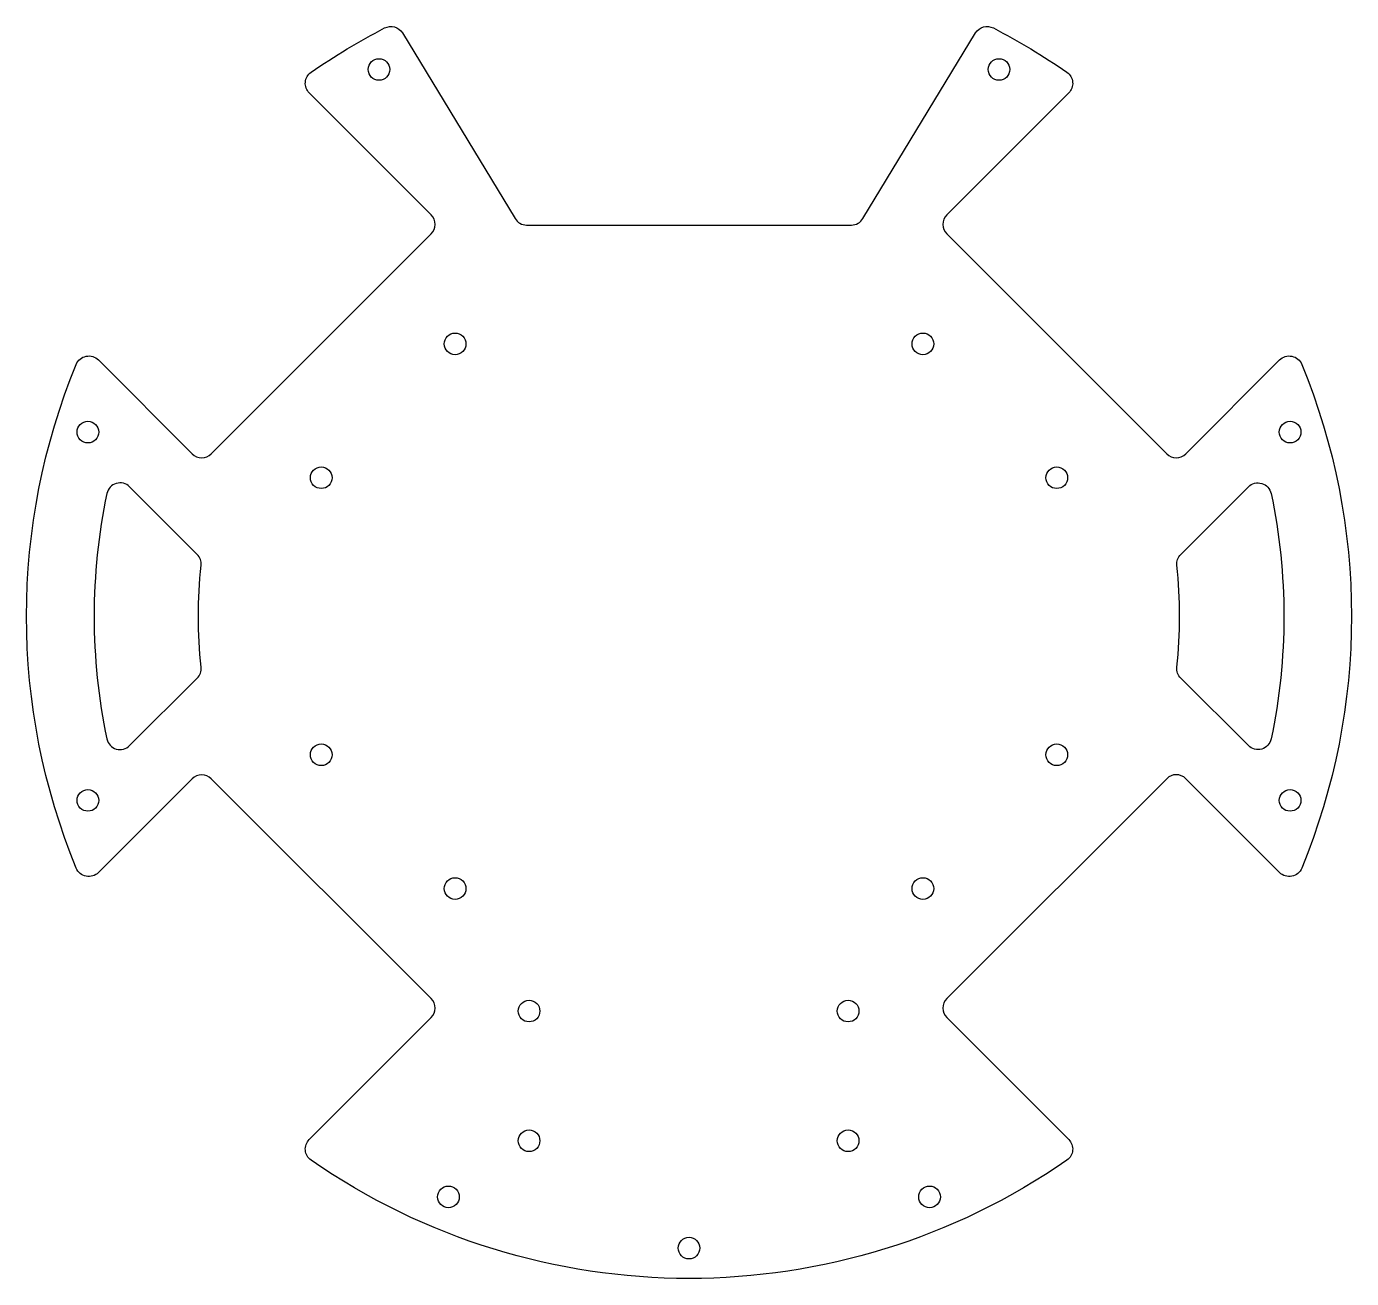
# Model space of a CAD drawing. Header units: millimetres. Extents: x -98 to 98, y -98 to 87.
import ezdxf

# ---------------------------------------------------------------- set-up
doc = ezdxf.new("R2010")
doc.units = ezdxf.units.MM

msp = doc.modelspace()

# ---------------------------------------------------------------- linework, layer by layer
at = {"color": 7}
for points in [[(-25.73, 58.85, 0.262136), (-24.02, 57.89), (24.02, 57.89, 0.262136), (25.73, 58.85), (42.39, 86.31, -0.394416), (45.02, 87.05, -0.032445), (55.9, 80.49, -0.467487), (56.17, 77.44), (38.13, 59.4, 0.414214), (38.13, 56.57), (70.66, 24.04, 0.414213), (73.49, 24.04), (87.37, 37.93, -0.535332), (90.64, 37.27, -0.197586), (90.64, -37.27, -0.535332), (87.37, -37.93), (73.49, -24.04, 0.414213), (70.66, -24.04), (38.13, -56.57, 0.414214), (38.13, -59.4), (56.17, -77.44, -0.467487), (55.9, -80.49, -0.313172), (-55.9, -80.49, -0.467486), (-56.17, -77.44), (-38.13, -59.4, 0.414214), (-38.13, -56.57), (-70.66, -24.04, 0.414214), (-73.49, -24.04), (-87.37, -37.93, -0.535332), (-90.64, -37.27, -0.197585), (-90.64, 37.27, -0.535332), (-87.37, 37.93), (-73.49, 24.04, 0.414214), (-70.66, 24.04), (-38.13, 56.57, 0.414214), (-38.13, 59.4), (-56.17, 77.44, -0.467486), (-55.9, 80.49, -0.032445), (-45.02, 87.05, -0.394416), (-42.39, 86.31)], [(-72.75, -9.16, 0.226117), (-72.18, -7.54, -0.050891), (-72.18, 7.54, 0.226117), (-72.75, 9.16), (-82.74, 19.15, 0.595525), (-86.11, 18.15, 0.104228), (-86.11, -18.15, 0.595525), (-82.74, -19.15)], [(72.75, -9.16, -0.226117), (72.18, -7.54, 0.050891), (72.18, 7.54, -0.226117), (72.75, 9.16), (82.74, 19.15, -0.595525), (86.11, 18.15, -0.104228), (86.11, -18.15, -0.595525), (82.74, -19.15)]]:
    msp.add_lwpolyline(points, format="xyb", close=True, dxfattribs=at)
for centre in [(-45.86, 80.91), (45.86, 80.91), (-34.6, 40.3), (34.6, 40.3), (-88.92, 27.25), (88.92, 27.25), (-54.4, 20.5), (54.4, 20.5), (-54.4, -20.5), (54.4, -20.5), (-88.92, -27.25), (88.92, -27.25), (-34.6, -40.3), (34.6, -40.3), (-23.66, -58.42), (23.54, -58.42), (-23.66, -77.62), (23.54, -77.62), (-35.59, -85.92), (35.59, -85.92), (0, -93.5)]:
    msp.add_circle(centre, 1.6, dxfattribs=at)

doc.saveas('drawing.dxf')
